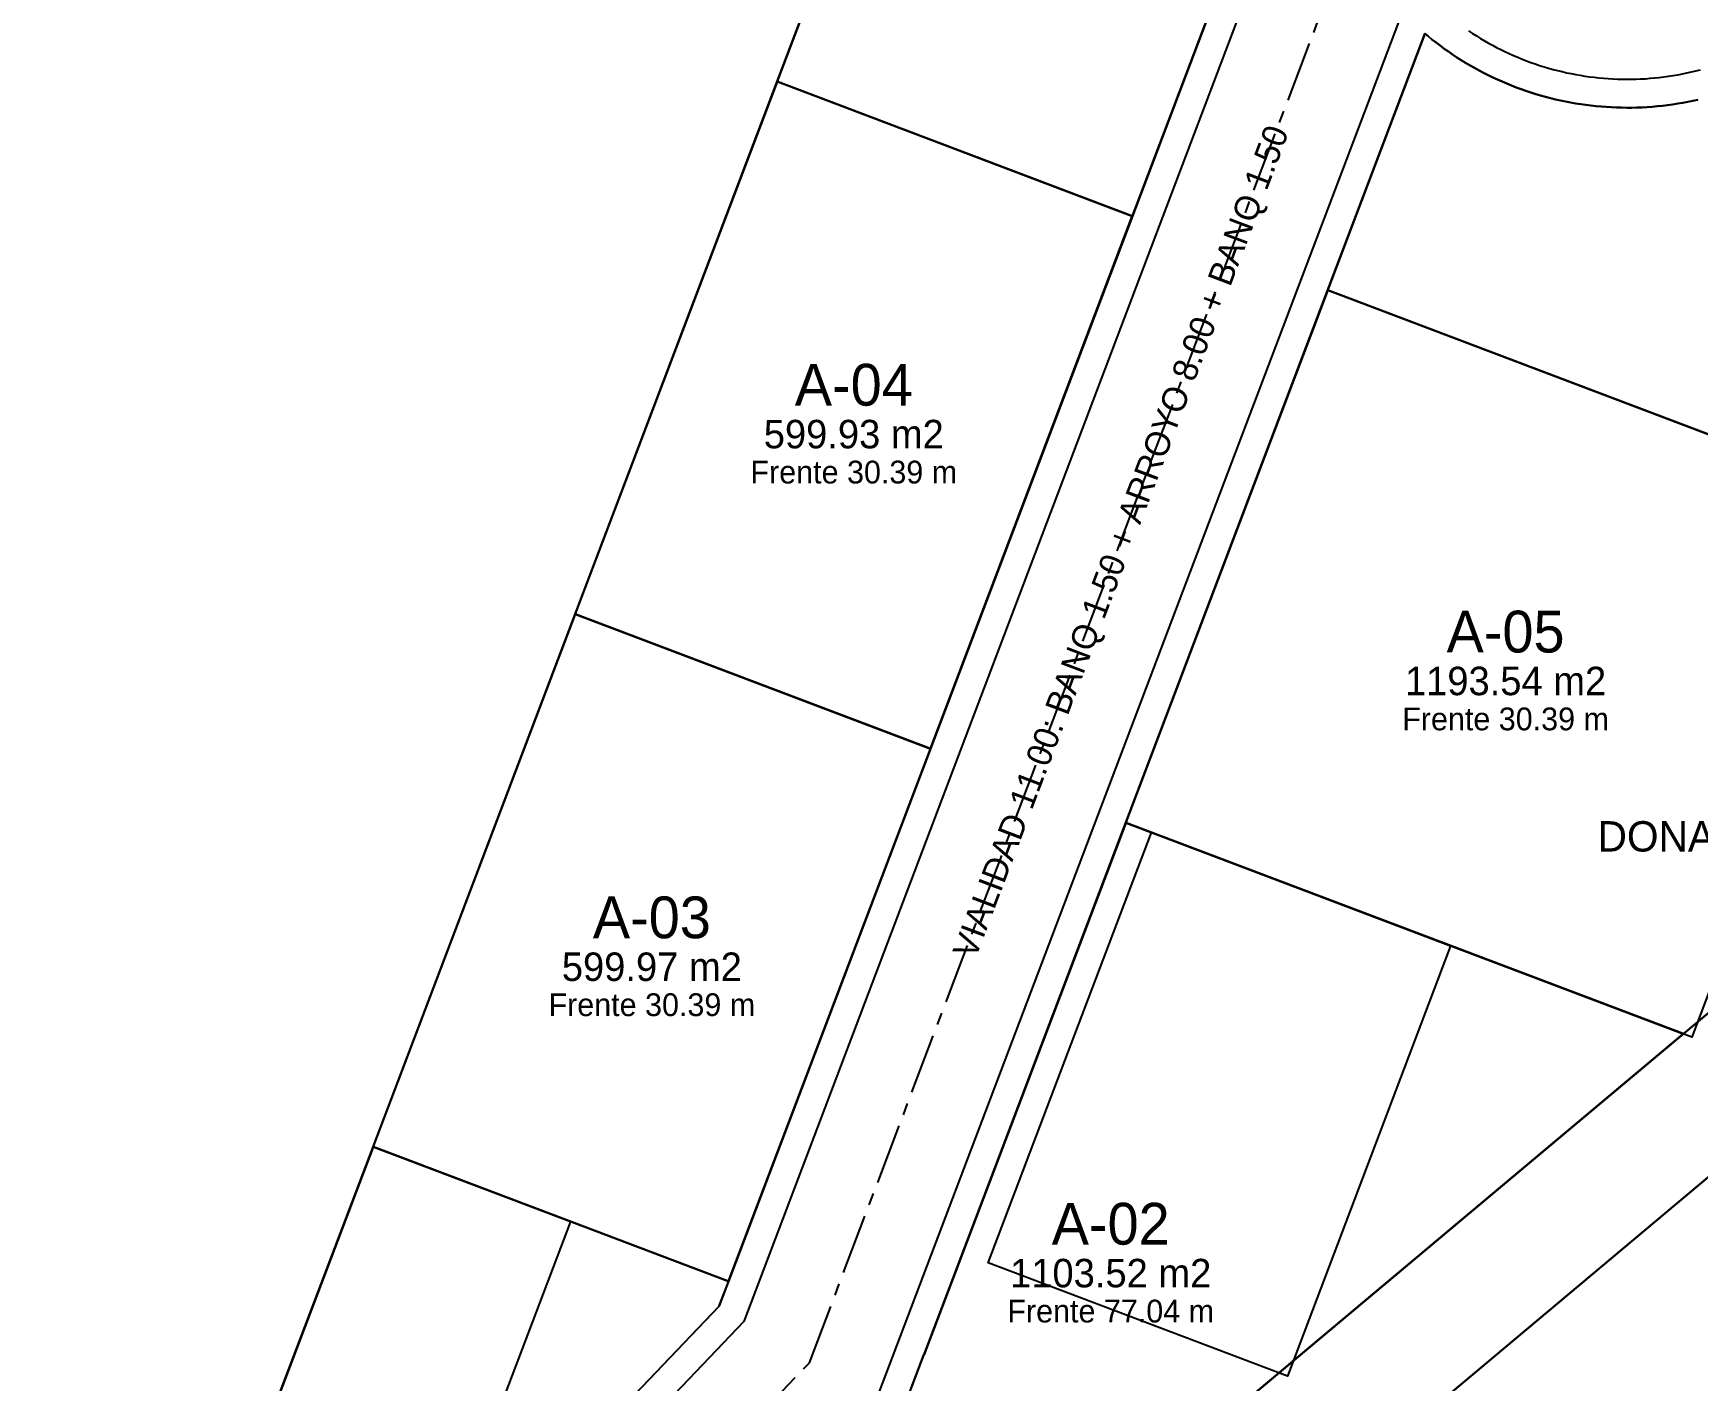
# Model space of a CAD drawing. Header units: metres. Extents: x 357856 to 358234, y 2285113 to 2285465.
# Drawn here: x 357879.3 to 357966.9, y 2285159.5 to 2285230.4 of the extents above; entities that cross this region are included whole.
import ezdxf
from ezdxf.enums import TextEntityAlignment as Align

# ---------------------------------------------------------------- set-up
doc = ezdxf.new("R2010")
doc.units = ezdxf.units.M
doc.linetypes.add('CENTER', pattern=[5.08, 3.175, -0.635, 0.635, -0.635])
for name, color, linetype in [('BODEGA-HUELLA', 30, 'Continuous'), ('DONACION-AREA-VERDE', 3, 'Continuous'), ('LOTES', 2, 'Continuous'), ('POLIGONO', 5, 'Continuous'), ('TEXTO', 7, 'Continuous'), ('VIAL-ARROYO', 8, 'Continuous'), ('VIAL-DERECHO-VIA', 9, 'Continuous'), ('VIAL-EJE', 1, 'Continuous')]:
    doc.layers.add(name, color=color, linetype=linetype)

msp = doc.modelspace()

# ---------------------------------------------------------------- linework, layer by layer
at = {"layer": 'BODEGA-HUELLA'}
for points in [[(357929.065, 2285255.949), (357947.765, 2285248.863), (357937.134, 2285220.81), (357918.435, 2285227.896), (357929.065, 2285255.949)], [(357918.434, 2285227.896), (357937.134, 2285220.81), (357926.504, 2285192.756), (357907.803, 2285199.843), (357918.434, 2285227.896)], [(357947.42, 2285216.912), (357977.211, 2285205.623), (357966.581, 2285177.569), (357936.79, 2285188.859), (357947.42, 2285216.912)], [(357907.802, 2285199.843), (357926.504, 2285192.756), (357915.873, 2285164.703), (357897.171, 2285171.79), (357907.802, 2285199.843)], [(357938.141, 2285188.346), (357953.886, 2285182.38), (357945.295, 2285159.71), (357929.55, 2285165.676), (357938.141, 2285188.346)], [(357897.162, 2285171.793), (357907.548, 2285167.858), (357899.59, 2285146.859), (357889.205, 2285150.794), (357897.162, 2285171.793)]]:
    msp.add_lwpolyline(points, close=True, dxfattribs=at)
at = {"layer": 'DONACION-AREA-VERDE'}
for points in [[(358058.693, 2285255.395), (357906.861, 2285128.001)], [(357910.508, 2285122.424), (358063.944, 2285251.164)]]:
    msp.add_lwpolyline(points, dxfattribs=at)
at = {"layer": 'LOTES'}
for points in [[(357929.063, 2285255.939), (357918.438, 2285227.905), (357918.438, 2285227.905), (357918.438, 2285227.904), (357918.438, 2285227.903), (357918.438, 2285227.902), (357918.438, 2285227.901), (357918.438, 2285227.9), (357918.438, 2285227.899), (357918.438, 2285227.898), (357918.439, 2285227.897), (357918.439, 2285227.897), (357918.44, 2285227.896), (357918.44, 2285227.895), (357918.441, 2285227.894), (357918.442, 2285227.894), (357918.442, 2285227.893), (357918.443, 2285227.893), (357918.444, 2285227.892), (357937.125, 2285220.813), (357937.126, 2285220.813), (357937.127, 2285220.813), (357937.128, 2285220.813), (357937.129, 2285220.813), (357937.13, 2285220.813), (357937.131, 2285220.813), (357937.132, 2285220.813), (357937.132, 2285220.814), (357937.133, 2285220.814), (357937.134, 2285220.815), (357937.135, 2285220.815), (357937.136, 2285220.816), (357937.136, 2285220.817), (357937.137, 2285220.817), (357937.137, 2285220.818), (357937.138, 2285220.819), (357947.761, 2285248.854)], [(357966.904, 2285226.939), (357966.641, 2285226.88), (357966.641, 2285226.88), (357966.641, 2285226.88), (357966.641, 2285226.88), (357966.641, 2285226.88), (357966.377, 2285226.826), (357966.377, 2285226.826), (357966.377, 2285226.826), (357966.377, 2285226.826), (357966.376, 2285226.826), (357966.111, 2285226.776), (357966.111, 2285226.776), (357966.111, 2285226.776), (357966.111, 2285226.776), (357966.111, 2285226.776), (357965.845, 2285226.731), (357965.845, 2285226.731), (357965.845, 2285226.731), (357965.845, 2285226.731), (357965.845, 2285226.731), (357965.579, 2285226.689), (357965.578, 2285226.689), (357965.578, 2285226.689), (357965.578, 2285226.689), (357965.578, 2285226.689), (357965.311, 2285226.653), (357965.311, 2285226.653), (357965.311, 2285226.653), (357965.311, 2285226.653), (357965.311, 2285226.653), (357965.043, 2285226.62), (357965.043, 2285226.62), (357965.043, 2285226.62), (357965.043, 2285226.62), (357965.043, 2285226.62), (357964.775, 2285226.592), (357964.774, 2285226.592), (357964.774, 2285226.592), (357964.774, 2285226.592), (357964.774, 2285226.592), (357964.506, 2285226.568), (357964.506, 2285226.568), (357964.505, 2285226.568), (357964.505, 2285226.568), (357964.505, 2285226.568), (357964.236, 2285226.549), (357964.236, 2285226.549), (357964.236, 2285226.549), (357964.236, 2285226.549), (357964.236, 2285226.549), (357963.967, 2285226.534), (357963.967, 2285226.534), (357963.967, 2285226.534), (357963.967, 2285226.534), (357963.966, 2285226.534), (357963.697, 2285226.524), (357963.697, 2285226.524), (357963.697, 2285226.524), (357963.697, 2285226.524), (357963.697, 2285226.524), (357963.427, 2285226.518), (357963.427, 2285226.518), (357963.427, 2285226.518), (357963.427, 2285226.518), (357963.427, 2285226.518), (357963.157, 2285226.516), (357963.157, 2285226.516), (357963.157, 2285226.516), (357963.157, 2285226.516), (357963.157, 2285226.516), (357962.887, 2285226.519), (357962.887, 2285226.519), (357962.887, 2285226.519), (357962.887, 2285226.519), (357962.887, 2285226.519), (357962.617, 2285226.526), (357962.617, 2285226.526), (357962.617, 2285226.526), (357962.617, 2285226.526), (357962.617, 2285226.526), (357962.348, 2285226.538), (357962.347, 2285226.538), (357962.347, 2285226.538), (357962.347, 2285226.538), (357962.347, 2285226.538), (357962.078, 2285226.554), (357962.078, 2285226.554), (357962.078, 2285226.554), (357962.078, 2285226.554), (357962.078, 2285226.554), (357961.809, 2285226.575), (357961.809, 2285226.575), (357961.809, 2285226.575), (357961.809, 2285226.575), (357961.808, 2285226.575), (357961.54, 2285226.599), (357961.54, 2285226.599), (357961.54, 2285226.599), (357961.54, 2285226.599), (357961.54, 2285226.599), (357961.272, 2285226.629), (357961.272, 2285226.629), (357961.271, 2285226.629), (357961.271, 2285226.629), (357961.271, 2285226.629), (357961.004, 2285226.662), (357961.004, 2285226.662), (357961.004, 2285226.662), (357961.003, 2285226.662), (357961.003, 2285226.662), (357960.736, 2285226.7), (357960.736, 2285226.7), (357960.736, 2285226.7), (357960.736, 2285226.7), (357960.736, 2285226.7), (357960.47, 2285226.743), (357960.47, 2285226.743), (357960.47, 2285226.743), (357960.47, 2285226.743), (357960.469, 2285226.743), (357960.204, 2285226.789), (357960.204, 2285226.789), (357960.204, 2285226.79), (357960.204, 2285226.79), (357960.204, 2285226.79), (357959.939, 2285226.841), (357959.939, 2285226.841), (357959.939, 2285226.841), (357959.939, 2285226.841), (357959.938, 2285226.841), (357959.675, 2285226.896), (357959.675, 2285226.896), (357959.674, 2285226.896), (357959.674, 2285226.896), (357959.674, 2285226.896), (357959.411, 2285226.956), (357959.411, 2285226.956), (357959.411, 2285226.956), (357959.411, 2285226.956), (357959.411, 2285226.956), (357959.149, 2285227.02), (357959.149, 2285227.02), (357959.149, 2285227.02), (357959.149, 2285227.02), (357959.149, 2285227.02), (357958.888, 2285227.088), (357958.888, 2285227.088), (357958.888, 2285227.088), (357958.888, 2285227.088), (357958.888, 2285227.088), (357958.628, 2285227.161), (357958.628, 2285227.161), (357958.628, 2285227.161), (357958.628, 2285227.161), (357958.627, 2285227.161), (357958.369, 2285227.238), (357958.369, 2285227.238), (357958.369, 2285227.238), (357958.369, 2285227.238), (357958.369, 2285227.238), (357958.112, 2285227.319), (357958.111, 2285227.319), (357958.111, 2285227.319), (357958.111, 2285227.319), (357958.111, 2285227.319), (357957.855, 2285227.404), (357957.855, 2285227.404), (357957.855, 2285227.404), (357957.855, 2285227.404), (357957.855, 2285227.404), (357957.601, 2285227.493), (357957.601, 2285227.493), (357957.6, 2285227.493), (357957.6, 2285227.493), (357957.6, 2285227.493), (357957.347, 2285227.587), (357957.347, 2285227.587), (357957.347, 2285227.587), (357957.347, 2285227.587), (357957.347, 2285227.587), (357957.096, 2285227.685), (357957.096, 2285227.685), (357957.096, 2285227.685), (357957.095, 2285227.685), (357957.095, 2285227.685), (357956.846, 2285227.786), (357956.846, 2285227.786), (357956.846, 2285227.787), (357956.845, 2285227.787), (357956.845, 2285227.787), (357956.597, 2285227.892), (357956.597, 2285227.892), (357956.597, 2285227.892), (357956.597, 2285227.892), (357956.597, 2285227.893), (357956.351, 2285228.002), (357956.351, 2285228.002), (357956.351, 2285228.002), (357956.351, 2285228.002), (357956.35, 2285228.002), (357956.106, 2285228.116), (357956.106, 2285228.116), (357956.106, 2285228.116), (357956.106, 2285228.116), (357956.106, 2285228.116), (357955.863, 2285228.234), (357955.863, 2285228.234), (357955.863, 2285228.234), (357955.863, 2285228.234), (357955.863, 2285228.234), (357955.622, 2285228.356), (357955.622, 2285228.356), (357955.622, 2285228.356), (357955.622, 2285228.356), (357955.622, 2285228.356), (357955.383, 2285228.482), (357955.383, 2285228.482), (357955.383, 2285228.482), (357955.383, 2285228.482), (357955.383, 2285228.482), (357955.147, 2285228.612), (357955.147, 2285228.612), (357955.147, 2285228.612), (357955.146, 2285228.612), (357955.146, 2285228.612), (357954.912, 2285228.745), (357954.912, 2285228.745), (357954.912, 2285228.745), (357954.912, 2285228.746), (357954.912, 2285228.746), (357954.68, 2285228.883), (357954.68, 2285228.883), (357954.68, 2285228.883), (357954.679, 2285228.883), (357954.679, 2285228.883), (357954.45, 2285229.024), (357954.45, 2285229.024), (357954.449, 2285229.024), (357954.449, 2285229.024), (357954.449, 2285229.024), (357954.222, 2285229.169), (357954.222, 2285229.169), (357954.222, 2285229.169), (357954.222, 2285229.169), (357954.222, 2285229.169), (357953.996, 2285229.318), (357953.996, 2285229.318), (357953.996, 2285229.318), (357953.996, 2285229.318), (357953.996, 2285229.318), (357953.774, 2285229.47), (357953.774, 2285229.47), (357953.773, 2285229.47), (357953.773, 2285229.47), (357953.773, 2285229.47), (357953.553, 2285229.626), (357953.553, 2285229.626), (357953.553, 2285229.626), (357953.553, 2285229.626), (357953.553, 2285229.626), (357953.335, 2285229.785), (357953.335, 2285229.785), (357953.335, 2285229.786), (357953.335, 2285229.786), (357953.335, 2285229.786), (357953.12, 2285229.949), (357953.12, 2285229.949), (357953.12, 2285229.949), (357953.12, 2285229.949), (357953.12, 2285229.949), (357952.908, 2285230.115), (357952.908, 2285230.115), (357952.908, 2285230.115), (357952.908, 2285230.115), (357952.907, 2285230.115), (357952.698, 2285230.285), (357952.698, 2285230.285), (357952.698, 2285230.285), (357952.698, 2285230.285), (357952.698, 2285230.285), (357952.55, 2285230.409), (357952.55, 2285230.409), (357952.55, 2285230.41), (357952.549, 2285230.41), (357952.549, 2285230.41), (357952.549, 2285230.41), (357952.549, 2285230.41), (357952.548, 2285230.411), (357952.547, 2285230.411), (357952.546, 2285230.411), (357952.545, 2285230.412), (357952.544, 2285230.412), (357952.543, 2285230.412), (357952.542, 2285230.412), (357952.541, 2285230.412), (357952.54, 2285230.411), (357952.539, 2285230.411), (357952.538, 2285230.411), (357952.537, 2285230.41), (357952.537, 2285230.41), (357952.536, 2285230.409), (357952.535, 2285230.408), (357952.535, 2285230.407), (357952.534, 2285230.406), (357952.534, 2285230.406), (357952.534, 2285230.406), (357952.534, 2285230.406), (357952.534, 2285230.405), (357952.534, 2285230.405), (357952.534, 2285230.405), (357947.424, 2285216.921), (357947.424, 2285216.921), (357947.424, 2285216.92), (357947.423, 2285216.919), (357947.423, 2285216.918), (357947.423, 2285216.917), (357947.423, 2285216.916), (357947.424, 2285216.915), (357947.424, 2285216.914), (357947.424, 2285216.914), (357947.425, 2285216.913), (357947.425, 2285216.912), (357947.426, 2285216.911), (357947.426, 2285216.91), (357947.427, 2285216.91), (357947.428, 2285216.909), (357947.429, 2285216.909), (357947.43, 2285216.908), (357992.473, 2285199.84)], [(357992.462, 2285199.844), (357947.43, 2285216.908), (357947.429, 2285216.909), (357947.428, 2285216.909), (357947.427, 2285216.909), (357947.426, 2285216.909), (357947.425, 2285216.909), (357947.424, 2285216.909), (357947.423, 2285216.908), (357947.422, 2285216.908), (357947.421, 2285216.908), (357947.42, 2285216.907), (357947.42, 2285216.907), (357947.419, 2285216.906), (357947.418, 2285216.905), (357947.418, 2285216.904), (357947.417, 2285216.903), (357947.417, 2285216.903), (357936.793, 2285188.868), (357936.793, 2285188.868), (357936.793, 2285188.867), (357936.793, 2285188.866), (357936.793, 2285188.865), (357936.793, 2285188.864), (357936.793, 2285188.863), (357936.793, 2285188.862), (357936.793, 2285188.861), (357936.794, 2285188.86), (357936.794, 2285188.859), (357936.795, 2285188.859), (357936.795, 2285188.858), (357936.796, 2285188.857), (357936.797, 2285188.856), (357936.797, 2285188.856), (357936.798, 2285188.855), (357936.799, 2285188.855), (357966.133, 2285177.739), (357966.134, 2285177.739), (357966.135, 2285177.739), (357966.136, 2285177.739), (357966.137, 2285177.739), (357966.138, 2285177.739), (357966.138, 2285177.739), (357966.139, 2285177.739), (357966.14, 2285177.739), (357966.141, 2285177.74), (357966.142, 2285177.74), (357966.143, 2285177.741), (357992.465, 2285199.827)], [(357939.817, 2285155.652), (357966.112, 2285177.715), (357966.114, 2285177.717), (357966.115, 2285177.718), (357966.116, 2285177.72), (357966.117, 2285177.721), (357966.118, 2285177.723), (357966.118, 2285177.725), (357966.119, 2285177.727), (357966.119, 2285177.729), (357966.119, 2285177.731), (357966.119, 2285177.733), (357966.119, 2285177.735), (357966.118, 2285177.737), (357966.118, 2285177.739), (357966.117, 2285177.74), (357966.116, 2285177.742), (357966.114, 2285177.744), (357966.113, 2285177.745), (357966.112, 2285177.746), (357966.11, 2285177.747), (357966.108, 2285177.748), (357966.106, 2285177.749), (357936.808, 2285188.851), (357936.807, 2285188.852), (357936.805, 2285188.852), (357936.803, 2285188.853), (357936.801, 2285188.853), (357936.799, 2285188.853), (357936.797, 2285188.852), (357936.795, 2285188.852), (357936.793, 2285188.851), (357936.791, 2285188.85), (357936.79, 2285188.849), (357936.788, 2285188.848), (357936.787, 2285188.846), (357936.786, 2285188.845), (357936.784, 2285188.843), (357936.783, 2285188.842), (357936.783, 2285188.84), (357926.173, 2285160.841), (357926.172, 2285160.838), (357926.171, 2285160.837), (357926.17, 2285160.835), (357926.168, 2285160.834), (357926.167, 2285160.832), (357926.166, 2285160.831), (357926.164, 2285160.83), (357926.162, 2285160.829), (357926.16, 2285160.828), (357926.158, 2285160.828), (357926.158, 2285160.828), (357926.158, 2285160.828), (357926.157, 2285160.827), (357926.156, 2285160.827), (357926.154, 2285160.826), (357926.153, 2285160.826), (357926.152, 2285160.826), (357926.151, 2285160.825), (357926.149, 2285160.825), (357926.148, 2285160.824), (357926.148, 2285160.824), (357926.147, 2285160.823), (357926.145, 2285160.822), (357926.144, 2285160.822), (357926.143, 2285160.821), (357926.143, 2285160.821), (357926.141, 2285160.82), (357926.14, 2285160.819), (357926.139, 2285160.818), (357926.139, 2285160.818), (357926.137, 2285160.816), (357926.136, 2285160.816), (357926.136, 2285160.815), (357926.135, 2285160.814), (357926.134, 2285160.813), (357926.133, 2285160.812), (357926.132, 2285160.811), (357926.132, 2285160.811), (357926.131, 2285160.809), (357926.13, 2285160.808), (357926.129, 2285160.808), (357926.129, 2285160.807), (357926.128, 2285160.805), (357926.127, 2285160.804), (357926.127, 2285160.803), (357926.126, 2285160.802), (357926.126, 2285160.801), (357926.125, 2285160.8), (357926.125, 2285160.799), (357926.124, 2285160.798), (357926.124, 2285160.797), (357926.124, 2285160.797), (357924.855, 2285157.448)], [(357893.98, 2285140.954), (357915.379, 2285163.403), (357915.38, 2285163.404), (357915.381, 2285163.406), (357915.382, 2285163.408), (357915.383, 2285163.41), (357915.866, 2285164.684), (357915.866, 2285164.686), (357915.867, 2285164.688), (357915.867, 2285164.69), (357915.867, 2285164.692), (357915.867, 2285164.694), (357915.867, 2285164.696), (357915.866, 2285164.698), (357915.865, 2285164.7), (357915.864, 2285164.701), (357915.863, 2285164.703), (357915.862, 2285164.705), (357915.861, 2285164.706), (357915.859, 2285164.707), (357915.858, 2285164.708), (357915.856, 2285164.709), (357915.854, 2285164.71), (357897.19, 2285171.783), (357897.188, 2285171.784), (357897.186, 2285171.784), (357897.184, 2285171.784), (357897.182, 2285171.784), (357897.18, 2285171.784), (357897.178, 2285171.784), (357897.176, 2285171.783), (357897.175, 2285171.782), (357897.173, 2285171.782), (357897.171, 2285171.781), (357897.17, 2285171.779), (357897.168, 2285171.778), (357897.167, 2285171.776), (357897.166, 2285171.775), (357897.165, 2285171.773), (357897.164, 2285171.771), (357886.554, 2285143.777)]]:
    msp.add_lwpolyline(points, dxfattribs=at)
for points in [[(357907.806, 2285199.852), (357907.806, 2285199.851), (357907.806, 2285199.85), (357907.806, 2285199.849), (357907.806, 2285199.848), (357907.806, 2285199.847), (357907.806, 2285199.846), (357907.806, 2285199.846), (357907.807, 2285199.845), (357907.807, 2285199.844), (357907.808, 2285199.843), (357907.808, 2285199.842), (357907.809, 2285199.841), (357907.81, 2285199.841), (357907.811, 2285199.84), (357907.811, 2285199.84), (357907.812, 2285199.839), (357926.494, 2285192.76), (357926.495, 2285192.76), (357926.496, 2285192.759), (357926.497, 2285192.759), (357926.498, 2285192.759), (357926.499, 2285192.759), (357926.5, 2285192.76), (357926.501, 2285192.76), (357926.502, 2285192.76), (357926.503, 2285192.761), (357926.504, 2285192.761), (357926.504, 2285192.762), (357926.505, 2285192.762), (357926.506, 2285192.763), (357926.506, 2285192.764), (357926.507, 2285192.765), (357926.507, 2285192.766), (357937.131, 2285220.8), (357937.131, 2285220.801), (357937.131, 2285220.802), (357937.131, 2285220.803), (357937.131, 2285220.804), (357937.131, 2285220.805), (357937.131, 2285220.806), (357937.131, 2285220.807), (357937.13, 2285220.808), (357937.13, 2285220.809), (357937.129, 2285220.81), (357937.129, 2285220.811), (357937.128, 2285220.811), (357937.127, 2285220.812), (357937.127, 2285220.812), (357937.126, 2285220.813), (357937.125, 2285220.813), (357918.444, 2285227.892), (357918.443, 2285227.893), (357918.442, 2285227.893), (357918.441, 2285227.893), (357918.44, 2285227.893), (357918.439, 2285227.893), (357918.438, 2285227.893), (357918.437, 2285227.892), (357918.436, 2285227.892), (357918.436, 2285227.892), (357918.435, 2285227.891), (357918.434, 2285227.89), (357918.433, 2285227.89), (357918.433, 2285227.889), (357918.432, 2285227.888), (357918.432, 2285227.887), (357918.431, 2285227.886), (357907.806, 2285199.852)], [(357897.175, 2285171.799), (357897.174, 2285171.798), (357897.174, 2285171.797), (357897.174, 2285171.797), (357897.174, 2285171.796), (357897.174, 2285171.795), (357897.174, 2285171.794), (357897.175, 2285171.793), (357897.175, 2285171.792), (357897.175, 2285171.791), (357897.176, 2285171.79), (357897.176, 2285171.789), (357897.177, 2285171.789), (357897.178, 2285171.788), (357897.179, 2285171.787), (357897.18, 2285171.787), (357897.18, 2285171.786), (357915.864, 2285164.707), (357915.865, 2285164.706), (357915.865, 2285164.706), (357915.866, 2285164.706), (357915.867, 2285164.706), (357915.868, 2285164.706), (357915.869, 2285164.706), (357915.87, 2285164.707), (357915.871, 2285164.707), (357915.872, 2285164.707), (357915.873, 2285164.708), (357915.874, 2285164.708), (357915.874, 2285164.709), (357915.875, 2285164.71), (357915.876, 2285164.711), (357915.876, 2285164.712), (357915.876, 2285164.712), (357926.5, 2285192.747), (357926.5, 2285192.748), (357926.501, 2285192.749), (357926.501, 2285192.75), (357926.501, 2285192.751), (357926.501, 2285192.752), (357926.5, 2285192.753), (357926.5, 2285192.754), (357926.5, 2285192.755), (357926.499, 2285192.756), (357926.499, 2285192.756), (357926.498, 2285192.757), (357926.498, 2285192.758), (357926.497, 2285192.759), (357926.496, 2285192.759), (357926.495, 2285192.76), (357926.494, 2285192.76), (357907.812, 2285199.839), (357907.811, 2285199.84), (357907.81, 2285199.84), (357907.809, 2285199.84), (357907.808, 2285199.84), (357907.807, 2285199.84), (357907.807, 2285199.84), (357907.806, 2285199.839), (357907.805, 2285199.839), (357907.804, 2285199.839), (357907.803, 2285199.838), (357907.802, 2285199.838), (357907.801, 2285199.837), (357907.801, 2285199.836), (357907.8, 2285199.835), (357907.8, 2285199.834), (357907.799, 2285199.834), (357897.175, 2285171.799)]]:
    msp.add_lwpolyline(points, close=True, dxfattribs=at)
at = {"layer": 'POLIGONO'}
msp.add_lwpolyline([(357879.275, 2285124.569), (357941.62, 2285289.073), (358060.309, 2285262.565), (358062.258, 2285261.775), (358063.927, 2285260.344), (358065.119, 2285258.556), (358065.644, 2285256.291), (358065.512, 2285254.145), (358063.945, 2285251.165), (357910.507, 2285122.423), (357905.462, 2285119.92), (357901.328, 2285119.682), (357879.275, 2285124.569)], close=True, dxfattribs=at)
at = {"layer": 'VIAL-ARROYO'}
for points in [[(357949.167, 2285248.332), (357916.677, 2285162.593), (357916.677, 2285162.591), (357916.676, 2285162.591), (357916.676, 2285162.59), (357916.675, 2285162.589), (357892.715, 2285137.452)], [(357923.585, 2285158.244), (357951.942, 2285233.076)], [(357954.833, 2285230.563), (357955.037, 2285230.428), (357955.037, 2285230.428), (357955.244, 2285230.296), (357955.244, 2285230.296), (357955.454, 2285230.168), (357955.454, 2285230.168), (357955.665, 2285230.043), (357955.665, 2285230.043), (357955.878, 2285229.921), (357955.878, 2285229.921), (357956.093, 2285229.803), (357956.093, 2285229.803), (357956.31, 2285229.689), (357956.311, 2285229.689), (357956.529, 2285229.578), (357956.53, 2285229.578), (357956.75, 2285229.471), (357956.75, 2285229.471), (357956.973, 2285229.367), (357956.973, 2285229.367), (357957.197, 2285229.267), (357957.197, 2285229.267), (357957.423, 2285229.171), (357957.423, 2285229.171), (357957.65, 2285229.079), (357957.65, 2285229.078), (357957.879, 2285228.99), (357957.879, 2285228.99), (357958.109, 2285228.905), (357958.109, 2285228.905), (357958.34, 2285228.823), (357958.341, 2285228.823), (357958.573, 2285228.746), (357958.573, 2285228.746), (357958.807, 2285228.672), (357958.808, 2285228.672), (357959.043, 2285228.602), (357959.043, 2285228.602), (357959.279, 2285228.536), (357959.279, 2285228.536), (357959.517, 2285228.474), (357959.517, 2285228.474), (357959.755, 2285228.416), (357959.755, 2285228.416), (357959.994, 2285228.362), (357959.995, 2285228.361), (357960.235, 2285228.311), (357960.235, 2285228.311), (357960.476, 2285228.265), (357960.476, 2285228.265), (357960.717, 2285228.222), (357960.717, 2285228.222), (357960.96, 2285228.184), (357960.96, 2285228.184), (357961.203, 2285228.149), (357961.203, 2285228.149), (357961.446, 2285228.118), (357961.446, 2285228.118), (357961.69, 2285228.092), (357961.69, 2285228.092), (357961.935, 2285228.069), (357961.935, 2285228.069), (357962.179, 2285228.051), (357962.179, 2285228.051), (357962.424, 2285228.036), (357962.424, 2285228.036), (357962.669, 2285228.025), (357962.67, 2285228.025), (357962.915, 2285228.019), (357962.915, 2285228.019), (357963.16, 2285228.016), (357963.16, 2285228.016), (357963.406, 2285228.018), (357963.406, 2285228.018), (357963.651, 2285228.023), (357963.651, 2285228.023), (357963.896, 2285228.033), (357963.896, 2285228.033), (357964.141, 2285228.046), (357964.142, 2285228.046), (357964.386, 2285228.064), (357964.386, 2285228.064), (357964.631, 2285228.085), (357964.631, 2285228.085), (357964.875, 2285228.111), (357964.875, 2285228.111), (357965.118, 2285228.14), (357965.119, 2285228.14), (357965.362, 2285228.174), (357965.362, 2285228.174), (357965.604, 2285228.211), (357965.604, 2285228.211), (357965.846, 2285228.253), (357965.846, 2285228.253), (357966.087, 2285228.298), (357966.087, 2285228.298), (357966.328, 2285228.347), (357966.328, 2285228.347), (357966.567, 2285228.4), (357966.567, 2285228.4), (357966.806, 2285228.458), (357966.806, 2285228.458), (357967.044, 2285228.519)]]:
    msp.add_lwpolyline(points, dxfattribs=at)
at = {"layer": 'VIAL-DERECHO-VIA'}
for points in [[(357947.765, 2285248.863), (357915.382, 2285163.408), (357915.382, 2285163.407), (357915.381, 2285163.406), (357915.381, 2285163.405), (357915.38, 2285163.404), (357891.419, 2285138.267)], [(357924.88, 2285157.429), (357952.534, 2285230.405), (357952.534, 2285230.406), (357952.535, 2285230.407), (357952.535, 2285230.408), (357952.536, 2285230.409), (357952.537, 2285230.41), (357952.537, 2285230.41), (357952.538, 2285230.411), (357952.539, 2285230.411), (357952.54, 2285230.412), (357952.541, 2285230.412), (357952.542, 2285230.412), (357952.543, 2285230.412), (357952.544, 2285230.412), (357952.545, 2285230.412), (357952.546, 2285230.412), (357952.547, 2285230.411), (357952.548, 2285230.411), (357952.549, 2285230.41), (357952.55, 2285230.409), (357952.698, 2285230.285), (357952.698, 2285230.285), (357952.908, 2285230.115), (357952.908, 2285230.115), (357953.12, 2285229.949), (357953.12, 2285229.949), (357953.335, 2285229.786), (357953.335, 2285229.785), (357953.553, 2285229.626), (357953.553, 2285229.626), (357953.773, 2285229.47), (357953.774, 2285229.47), (357953.996, 2285229.318), (357953.996, 2285229.318), (357954.222, 2285229.169), (357954.222, 2285229.169), (357954.449, 2285229.024), (357954.45, 2285229.024), (357954.68, 2285228.883), (357954.68, 2285228.883), (357954.912, 2285228.746), (357954.912, 2285228.745), (357955.146, 2285228.612), (357955.147, 2285228.612), (357955.383, 2285228.482), (357955.383, 2285228.482), (357955.622, 2285228.356), (357955.622, 2285228.356), (357955.863, 2285228.234), (357955.863, 2285228.234), (357956.106, 2285228.116), (357956.106, 2285228.116), (357956.351, 2285228.002), (357956.351, 2285228.002), (357956.597, 2285227.892), (357956.597, 2285227.892), (357956.845, 2285227.787), (357956.846, 2285227.786), (357957.095, 2285227.685), (357957.096, 2285227.685), (357957.347, 2285227.587), (357957.347, 2285227.587), (357957.6, 2285227.493), (357957.601, 2285227.493), (357957.855, 2285227.404), (357957.855, 2285227.404), (357958.111, 2285227.319), (357958.111, 2285227.319), (357958.369, 2285227.238), (357958.369, 2285227.238), (357958.628, 2285227.161), (357958.628, 2285227.161), (357958.888, 2285227.088), (357958.888, 2285227.088), (357959.149, 2285227.02), (357959.149, 2285227.02), (357959.411, 2285226.956), (357959.411, 2285226.956), (357959.674, 2285226.896), (357959.675, 2285226.896), (357959.939, 2285226.841), (357959.939, 2285226.841), (357960.204, 2285226.79), (357960.204, 2285226.789), (357960.47, 2285226.743), (357960.47, 2285226.743), (357960.736, 2285226.7), (357960.736, 2285226.7), (357961.004, 2285226.662), (357961.004, 2285226.662), (357961.271, 2285226.629), (357961.272, 2285226.629), (357961.54, 2285226.599), (357961.54, 2285226.599), (357961.809, 2285226.575), (357961.809, 2285226.575), (357962.078, 2285226.554), (357962.078, 2285226.554), (357962.347, 2285226.538), (357962.347, 2285226.538), (357962.617, 2285226.526), (357962.617, 2285226.526), (357962.887, 2285226.519), (357962.887, 2285226.519), (357963.157, 2285226.516), (357963.157, 2285226.516), (357963.427, 2285226.518), (357963.427, 2285226.518), (357963.697, 2285226.524), (357963.697, 2285226.524), (357963.967, 2285226.534), (357963.967, 2285226.534), (357964.236, 2285226.549), (357964.236, 2285226.549), (357964.505, 2285226.568), (357964.506, 2285226.568), (357964.774, 2285226.592), (357964.774, 2285226.592), (357965.043, 2285226.62), (357965.043, 2285226.62), (357965.311, 2285226.653), (357965.311, 2285226.653), (357965.578, 2285226.689), (357965.578, 2285226.689), (357965.845, 2285226.731), (357965.845, 2285226.731), (357966.111, 2285226.776), (357966.111, 2285226.776), (357966.377, 2285226.826), (357966.377, 2285226.826), (357966.641, 2285226.88), (357966.641, 2285226.88), (357966.905, 2285226.939)]]:
    msp.add_lwpolyline(points, dxfattribs=at)
at = {"layer": 'VIAL-EJE', "linetype": 'CENTER'}
msp.add_lwpolyline([(357891.348, 2285122.559), (357896.167, 2285135.277), (357920.13, 2285160.416), (357952.908, 2285246.914)], dxfattribs=at)

# ---------------------------------------------------------------- texts
at = {"layer": 'DONACION-AREA-VERDE'}
msp.add_text('DONACION AREA VERDE 1414.61 m2 (10%)', height=1.6, dxfattribs=at).set_placement((357983.683, 2285188.14), align=Align.MIDDLE_CENTER)
at = {"layer": 'TEXTO'}
msp.add_text('VIALIDAD 11.00: BANQ 1.50 + ARROYO 8.00 + BANQ 1.50', height=1.3, rotation=69.25, dxfattribs=at).set_placement((357936.519, 2285203.665), align=Align.MIDDLE_CENTER)
for s, height, p in [('A-04', 2.2, (357922.469, 2285211.926)), ('599.93 m2', 1.5, (357922.469, 2285209.326)), ('Frente 30.39 m', 1.2, (357922.469, 2285207.326)), ('A-05', 2.2, (357956.781, 2285198.924)), ('1193.54 m2', 1.5, (357956.781, 2285196.324)), ('Frente 30.39 m', 1.2, (357956.781, 2285194.324)), ('A-03', 2.2, (357911.838, 2285183.873)), ('599.97 m2', 1.5, (357911.838, 2285181.273)), ('Frente 30.39 m', 1.2, (357911.838, 2285179.273)), ('A-02', 2.2, (357935.994, 2285167.737)), ('1103.52 m2', 1.5, (357935.994, 2285165.137)), ('Frente 77.04 m', 1.2, (357935.994, 2285163.137))]:
    msp.add_text(s, height=height, dxfattribs=at).set_placement(p, align=Align.MIDDLE_CENTER)

doc.saveas('drawing.dxf')
